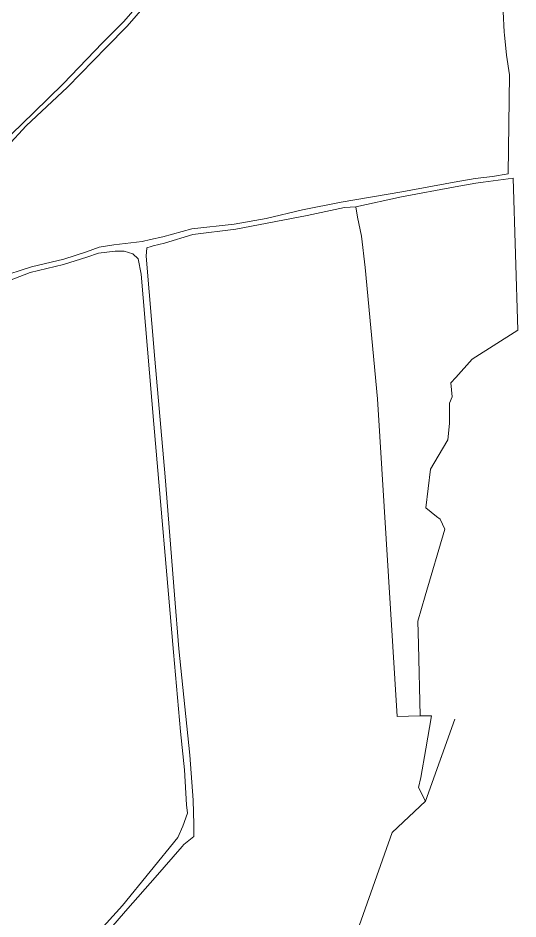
# Model space of a CAD drawing. Header units: metres. Extents: x 542555 to 550520, y 1840485 to 1846995.
# Drawn here: x 549741.4 to 550012.2, y 1843062.6 to 1843550.5 of the extents above; entities that cross this region are included whole.
import ezdxf

# ---------------------------------------------------------------- set-up
doc = ezdxf.new("R2010")
doc.units = ezdxf.units.M
doc.header["$MEASUREMENT"] = 0
doc.layers.add('Level 30', color=7, linetype='Continuous', lineweight=0)

msp = doc.modelspace()

# ---------------------------------------------------------------- linework, layer by layer
at = {"layer": 'Level 30', "color": 7, "linetype": 'Continuous', "lineweight": 0, "flags": 128}
for points in [[(549820.28, 1843573.54), (549798.67, 1843548.63), (549787.11, 1843537.13), (549765.8, 1843514.98), (549749.95, 1843499.3), (549731.86, 1843481.93), (549717.29, 1843465.21), (549648.78, 1843485.52), (549636.92, 1843488.34), (549634.61, 1843499.96), (549629.8, 1843511.21), (549632.27, 1843524.04), (549634.71, 1843530.24), (549633.71, 1843541.62), (549631.92, 1843552.44)], [(549735.62, 1843481), (549745.9, 1843492.14), (549751.42, 1843497.31), (549768.19, 1843513.17), (549789.41, 1843534.76), (549800.46, 1843546.17), (549822.35, 1843571.43)], [(550004.07, 1843554.13), (550004.72, 1843542.82), (550004.7207, 1843542.8089), (550004.8, 1843541.47), (550005.89, 1843530.48), (550005.89, 1843530.48), (550007.63, 1843519.76), (550006.86, 1843466.17), (549998.34, 1843464.79), (549993.7107, 1843464.2001), (549993.71, 1843464.2), (549988.94, 1843463.6), (549977.69, 1843461.61), (549949.32, 1843456.41), (549916.48, 1843450.86), (549895.48, 1843446.72), (549875.73, 1843442.04), (549858.42, 1843438.85), (549835.56, 1843436.46), (549819.9, 1843432.1), (549813.1, 1843430.57), (549808.73, 1843429.58), (549793.31, 1843427.65), (549785.43, 1843426.37), (549778.52, 1843423.88), (549766.31, 1843419.88), (549748.79, 1843415.76), (549730.76, 1843410.05)], [(549780.04, 1843044.07), (549800.87, 1843068.31), (549815.78, 1843085.13), (549830.27, 1843101.88), (549831.31, 1843102.95), (549836.68, 1843107.3), (549836.59, 1843113.78), (549836.23, 1843127.03), (549834.54, 1843151.41), (549828.6, 1843208.93), (549826.23, 1843238.13), (549821.06, 1843302), (549815.55, 1843365.72), (549810.87, 1843421.54), (549811.17, 1843426.12), (549813.47, 1843426.8), (549814.61, 1843427.14), (549820.8, 1843428.63), (549836.18, 1843433.37), (549859.47, 1843436.11), (549897.95, 1843443.58), (549918.3, 1843448.01), (549924.36, 1843448.34), (549925.32, 1843442.74), (549927.38, 1843432.45), (549929.42, 1843415.5), (549932.54, 1843382.85), (549936.11, 1843344.32), (549946.78, 1843172.26), (549952.8482, 1843172.4499), (549952.85, 1843172.45), (549959.18, 1843172.65), (549959.18, 1843172.65), (549965.34, 1843172.59), (549962.19, 1843154.81), (549959.54, 1843139.32), (549958.23, 1843133.86), (549962.08, 1843126.38), (549944.03, 1843109.49), (549924.23, 1843053.34)], [(549730.2, 1843405.85), (549747.98, 1843412.77), (549766.11, 1843417.15), (549778.68, 1843421.07), (549784.96, 1843423.11), (549794.12, 1843424.27), (549798.93, 1843424.24), (549803.61, 1843422.9), (549806.43, 1843420.16), (549808.17, 1843411.82), (549815.01, 1843330.6), (549825.58, 1843207.19), (549829.4, 1843164.22), (549831.66, 1843143.49), (549832.61, 1843124.43), (549832.61, 1843124.43), (549833.16, 1843119.88), (549830.67, 1843112.84), (549827.97, 1843106.85), (549798.04, 1843070.03), (549775.49, 1843045.01)]]:
    msp.add_lwpolyline(points, dxfattribs=at)
for points in [[(550009.62, 1843463.87), (550012.18, 1843381.56), (549987.45, 1843365.77), (549978.5477, 1843355.9391), (549975.85, 1843352.96), (549976.53, 1843345.34), (549975.01, 1843341.99), (549975.097, 1843331.3024), (549975.1, 1843330.94), (549974.25, 1843322.16), (549973.6834, 1843321.2091), (549964.74, 1843306.2), (549962.31, 1843285.2), (549968.0057, 1843280.6717), (549969.97, 1843279.11), (549972.51, 1843273.78), (549961.9713, 1843237.5872), (549957.98, 1843223.88), (549958.2768, 1843211.2092), (549959.18, 1843172.65), (549952.85, 1843172.45), (549952.8482, 1843172.4499), (549946.78, 1843172.26), (549936.11, 1843344.32), (549932.54, 1843382.85), (549929.42, 1843415.5), (549927.38, 1843432.45), (549925.32, 1843442.74), (549924.36, 1843448.34), (549949.11, 1843453.72), (549978.11, 1843459.04), (549989.32, 1843461.02), (549993.34, 1843461.59), (549993.3452, 1843461.5907), (550009.62, 1843463.87)], [(549978.04, 1843170.92), (549962.08, 1843126.38), (549963.88, 1843131.42), (549978.04, 1843170.92)]]:
    msp.add_lwpolyline(points, close=True, dxfattribs=at)

doc.saveas('drawing.dxf')
